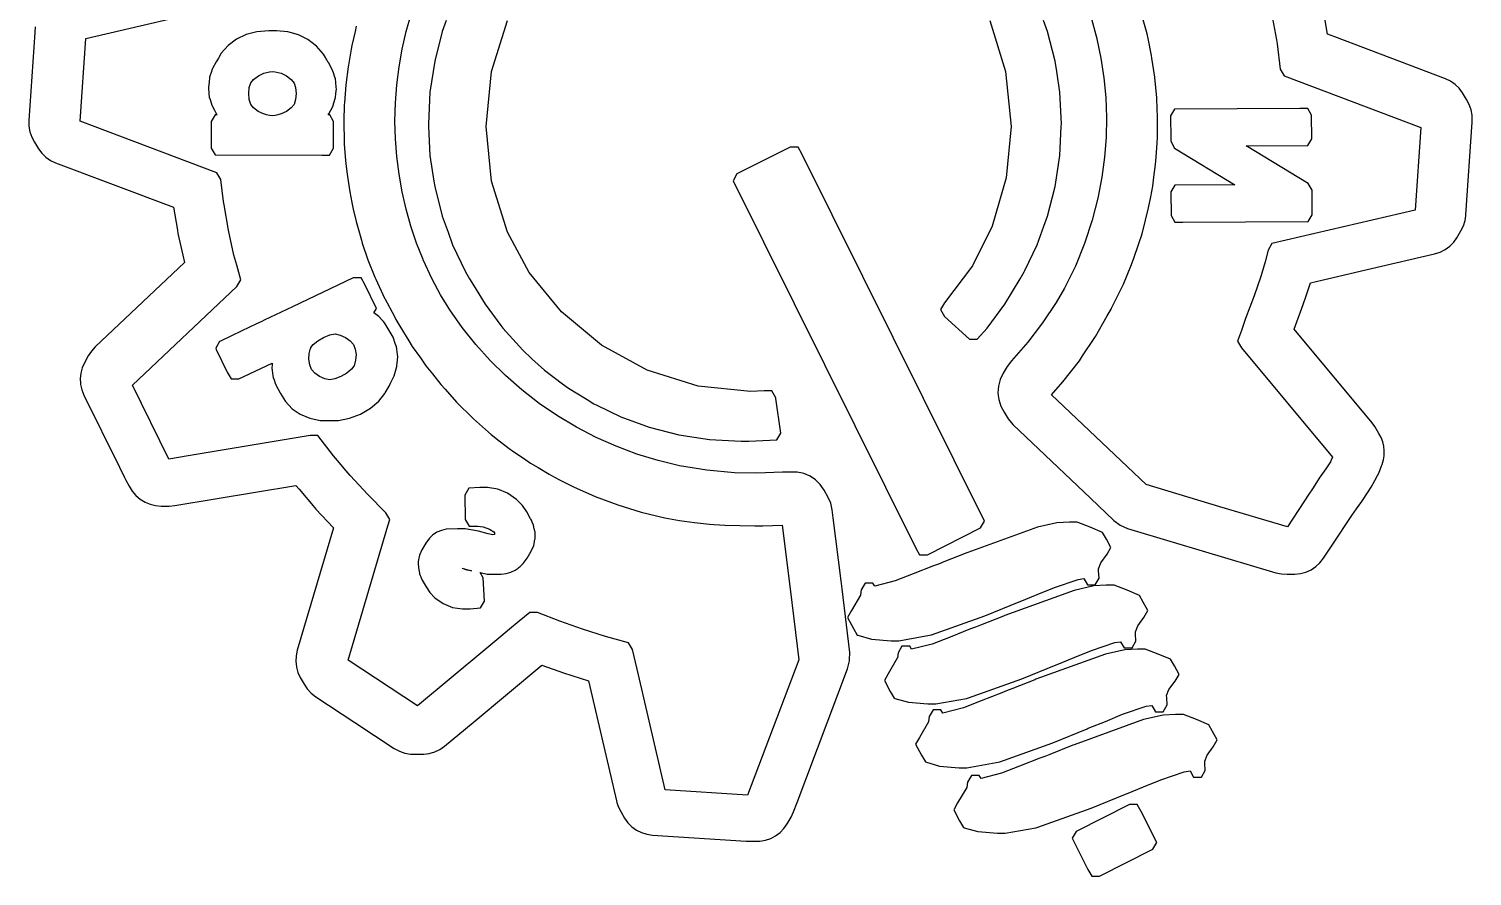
# Model space of a CAD drawing. Header units: metres. Extents: x -44.3 to 2, y 7.1 to 54.4.
# Drawn here: x -44.29 to 1.96, y 7.08 to 34.23 of the extents above; entities that cross this region are included whole.
import ezdxf

# ---------------------------------------------------------------- set-up
doc = ezdxf.new("R2010")
doc.units = ezdxf.units.M

msp = doc.modelspace()

# ---------------------------------------------------------------- linework, layer by layer
for p, q in [((-42.4685, 33.9215), (-37.8801, 34.989)), ((-32.1965, 34.1486), (-32.0398, 34.7045)), ((-44.0936, 34.3), (-44.106, 34.1119)), ((-33.8006, 34.3178), (-33.8393, 34.1486)), ((-30.9166, 34.5012), (-31.0445, 34.1496)), ((-29.4637, 32.8646), (-28.959, 34.5012)), ((-13.4951, 34.5012), (-12.9904, 32.8646)), ((-11.6482, 34.1496), (-11.7761, 34.5012)), ((-10.2729, 34.6766), (-10.0682, 33.9242)), ((-8.45781, 34.0691), (-8.62292, 34.6766)), ((-4.43594, 34.5652), (-4.31556, 33.8801)), ((-2.67755, 34.0611), (-2.76355, 34.5652)), ((-44.106, 34.1119), (-44.293, 31.2979)), ((-42.6443, 31.275), (-42.4685, 33.9215)), ((-37.6355, 33.9026), (-37.9068, 33.6978)), ((-37.3285, 34.0489), (-37.6355, 33.9026)), ((-36.9857, 34.1368), (-37.3285, 34.0489)), ((-36.6072, 34.1659), (-36.9857, 34.1368)), ((-36.3572, 34.1659), (-36.6072, 34.1659)), ((-35.9906, 34.1355), (-36.3572, 34.1659)), ((-35.6553, 34.0444), (-35.9906, 34.1355)), ((-35.3512, 33.8929), (-35.6553, 34.0444)), ((-35.0785, 33.6808), (-35.3512, 33.8929)), ((-33.8393, 34.1486), (-33.9428, 33.6967)), ((-32.3258, 33.585), (-32.1965, 34.1486)), ((-31.0445, 34.1496), (-31.2883, 33.1955)), ((-11.4045, 33.1955), (-11.6482, 34.1496)), ((-10.0682, 33.9242), (-10.0682, 33.9172)), ((-10.0682, 33.9172), (-9.93789, 33.2947)), ((-8.42747, 33.9242), (-8.45781, 34.0691)), ((-8.31406, 33.3824), (-8.42747, 33.9242)), ((-4.31556, 33.8801), (-4.29395, 33.757)), ((-2.44546, 33.9735), (-2.67755, 34.0611)), ((1.1, 32.6362), (-2.44546, 33.9735)), ((-38.2105, 33.3101), (-38.2201, 33.2937)), ((-38.1285, 33.4509), (-38.2105, 33.3101)), ((-37.9068, 33.6978), (-38.1285, 33.4509)), ((-34.8535, 33.4272), (-35.0785, 33.6808)), ((-34.7853, 33.3101), (-34.8535, 33.4272)), ((-34.7755, 33.2931), (-34.7853, 33.3101)), ((-33.9626, 33.585), (-34.0541, 33.0693)), ((-33.9428, 33.6967), (-33.9626, 33.585)), ((-32.4273, 33.0148), (-32.3258, 33.585)), ((-8.30086, 33.2947), (-8.31406, 33.3824)), ((-4.29395, 33.757), (-4.19277, 32.9424)), ((-38.4174, 32.9451), (-38.4543, 32.8297)), ((-38.4119, 32.9623), (-38.4174, 32.9451)), ((-38.2869, 33.1788), (-38.4119, 32.9623)), ((-38.2488, 33.2442), (-38.2869, 33.1788)), ((-38.2201, 33.2937), (-38.2488, 33.2442)), ((-36.7678, 32.8112), (-36.5773, 32.8606)), ((-36.5773, 32.8606), (-36.4937, 32.8672)), ((-36.4937, 32.8672), (-36.4051, 32.8601)), ((-36.4051, 32.8601), (-36.2127, 32.8097)), ((-34.7461, 33.2427), (-34.7755, 33.2931)), ((-34.6972, 33.1585), (-34.7461, 33.2427)), ((-34.693, 33.1513), (-34.6972, 33.1585)), ((-34.568, 32.9348), (-34.693, 33.1513)), ((-34.5323, 32.8242), (-34.568, 32.9348)), ((-34.0611, 33.0148), (-34.1344, 32.4398)), ((-34.0541, 33.0693), (-34.0611, 33.0148)), ((-32.5012, 32.4398), (-32.4273, 33.0148)), ((-31.3384, 32.8646), (-31.4381, 32.207)), ((-31.2883, 33.1955), (-31.3384, 32.8646)), ((-29.6396, 31.1076), (-29.4637, 32.8646)), ((-12.9904, 32.8646), (-12.8145, 31.1076)), ((-11.3543, 32.8646), (-11.4045, 33.1955)), ((-11.2545, 32.207), (-11.3543, 32.8646)), ((-9.93789, 33.2947), (-9.84316, 32.6646)), ((-8.20957, 32.6885), (-8.30086, 33.2947)), ((-4.19277, 32.9424), (-4.06777, 32.7259)), ((-38.5202, 32.5316), (-38.5374, 32.3572)), ((-38.507, 32.665), (-38.5202, 32.5316)), ((-38.4993, 32.6891), (-38.507, 32.665)), ((-38.4543, 32.8297), (-38.4993, 32.6891)), ((-37.2283, 32.3572), (-37.1834, 32.5057)), ((-37.1834, 32.5057), (-37.0893, 32.6132)), ((-37.0893, 32.6132), (-36.9385, 32.7286)), ((-36.9385, 32.7286), (-36.7678, 32.8112)), ((-36.2127, 32.8097), (-36.0402, 32.7255)), ((-36.0402, 32.7255), (-35.8873, 32.6077)), ((-35.8873, 32.6077), (-35.7889, 32.4958)), ((-35.7889, 32.4958), (-35.7439, 32.3508)), ((-34.4864, 32.6818), (-34.5323, 32.8242)), ((-34.4717, 32.6363), (-34.4864, 32.6818)), ((-34.4605, 32.524), (-34.4717, 32.6363)), ((-34.4432, 32.3508), (-34.4605, 32.524)), ((-34.1348, 32.4371), (-34.1802, 31.8611)), ((-34.1344, 32.4398), (-34.1348, 32.4371)), ((-32.5473, 31.8611), (-32.5012, 32.4398)), ((-9.84316, 32.6646), (-9.78418, 32.0295)), ((-8.20736, 32.6646), (-8.20957, 32.6885)), ((-8.14844, 32.0295), (-8.20736, 32.6646)), ((-4.06777, 32.7259), (0.31022, 31.0733)), ((1.26758, 32.5565), (1.1, 32.6362)), ((1.41718, 32.4532), (1.26758, 32.5565)), ((1.54687, 32.3288), (1.41718, 32.4532)), ((-38.5374, 32.3572), (-38.5389, 32.3426)), ((-38.5389, 32.3426), (-38.5218, 32.166)), ((-38.5218, 32.166), (-38.51, 32.0436)), ((-38.51, 32.0436), (-38.4871, 31.9703)), ((-38.4871, 31.9703), (-38.4316, 31.7922)), ((-37.2461, 32.166), (-37.2283, 32.3572)), ((-37.2289, 31.9703), (-37.2461, 32.166)), ((-37.1817, 31.8086), (-37.2289, 31.9703)), ((-35.7439, 31.9676), (-35.7904, 31.8121)), ((-35.7439, 32.3508), (-35.7262, 32.1619)), ((-35.7262, 32.1619), (-35.7439, 31.9676)), ((-34.5381, 31.7906), (-34.4851, 31.9676)), ((-34.4851, 31.9676), (-34.4662, 32.0305)), ((-34.4662, 32.0305), (-34.454, 32.1619)), ((-34.454, 32.1619), (-34.4396, 32.3156)), ((-34.4396, 32.3156), (-34.4432, 32.3508)), ((-31.4381, 32.207), (-31.4893, 31.1891)), ((-11.2035, 31.1891), (-11.2545, 32.207)), ((-9.78418, 32.0295), (-9.76094, 31.3916)), ((-8.14473, 31.9895), (-8.14844, 32.0295)), ((-8.12276, 31.3916), (-8.14473, 31.9895)), ((1.65508, 32.1864), (1.54687, 32.3288)), ((1.78008, 31.9699), (1.65508, 32.1864)), ((1.86465, 31.8125), (1.78008, 31.9699)), ((-38.3262, 31.4798), (-38.4512, 31.2633)), ((-38.4316, 31.7922), (-38.4227, 31.7635)), ((-38.4227, 31.7635), (-38.3493, 31.632)), ((-38.3493, 31.632), (-38.2773, 31.5031)), ((-38.2639, 31.4798), (-38.3262, 31.4798)), ((-38.2773, 31.5031), (-38.2639, 31.4798)), ((-37.0945, 31.7058), (-37.1817, 31.8086)), ((-36.9455, 31.5888), (-37.0945, 31.7058)), ((-36.7752, 31.5052), (-36.9455, 31.5888)), ((-36.6776, 31.4796), (-36.7752, 31.5052)), ((-36.5838, 31.455), (-36.6776, 31.4796)), ((-36.4939, 31.4479), (-36.5838, 31.455)), ((-36.4037, 31.4548), (-36.4939, 31.4479)), ((-36.3114, 31.4784), (-36.4037, 31.4548)), ((-36.2084, 31.5048), (-36.3114, 31.4784)), ((-36.0348, 31.5882), (-36.2084, 31.5048)), ((-35.883, 31.7052), (-36.0348, 31.5882)), ((-35.7904, 31.8121), (-35.883, 31.7052)), ((-34.7047, 31.4783), (-34.6842, 31.5139)), ((-34.6533, 31.4782), (-34.7047, 31.4783)), ((-34.6842, 31.5139), (-34.6198, 31.6311)), ((-34.5283, 31.2617), (-34.6533, 31.4782)), ((-34.6198, 31.6311), (-34.5453, 31.7666)), ((-34.5453, 31.7666), (-34.5381, 31.7906)), ((-34.185, 31.8014), (-34.2011, 31.2801)), ((-34.1802, 31.8611), (-34.185, 31.8014)), ((-32.5658, 31.2801), (-32.5473, 31.8611)), ((-7.58105, 31.6612), (-7.70605, 31.4447)), ((-3.55879, 31.6829), (-7.58105, 31.6612)), ((-3.30879, 31.6829), (-3.55879, 31.6829)), ((-3.18379, 31.4664), (-3.30879, 31.6829)), ((-3.17969, 30.7119), (-3.18379, 31.4664)), ((1.92402, 31.6428), (1.86465, 31.8125)), ((1.95586, 31.4639), (1.92402, 31.6428)), ((1.95879, 31.2783), (1.95586, 31.4639)), ((-44.293, 31.2979), (-44.29, 31.1125)), ((-44.29, 31.1125), (-44.2896, 31.1098)), ((-44.2896, 31.1098), (-44.2582, 30.9334)), ((-38.2647, 29.6224), (-42.6443, 31.275)), ((-38.4512, 31.2217), (-38.4516, 30.4076)), ((-38.4512, 31.2633), (-38.4512, 31.2631)), ((-38.4512, 31.2631), (-38.4512, 31.2385)), ((-38.4512, 31.2385), (-38.4512, 31.2217)), ((-34.5287, 30.4061), (-34.5283, 31.2217)), ((-34.5283, 31.2383), (-34.5283, 31.2617)), ((-34.5283, 31.2217), (-34.5283, 31.2383)), ((-34.2011, 31.2801), (-34.2047, 31.1639)), ((-34.2047, 31.1639), (-34.1895, 30.7082)), ((-32.5463, 30.7082), (-32.5658, 31.2801)), ((-31.4893, 31.1891), (-31.4852, 31.1076)), ((-31.4852, 31.1076), (-31.4381, 30.1713)), ((-29.4637, 29.3508), (-29.6396, 31.1076)), ((-12.8145, 31.1076), (-12.9701, 29.4539)), ((-11.2545, 30.1713), (-11.2076, 31.1076)), ((-11.2076, 31.1076), (-11.2035, 31.1891)), ((-9.76094, 31.3916), (-9.77305, 30.7533)), ((-8.12935, 30.7533), (-8.11894, 31.2879)), ((-8.11894, 31.2879), (-8.12276, 31.3916)), ((-7.70605, 31.4447), (-7.70193, 30.6973)), ((0.31022, 31.0733), (0.13597, 28.4267)), ((1.76133, 28.2762), (1.95617, 31.2385)), ((1.95617, 31.2385), (1.95879, 31.2783)), ((-44.2582, 30.9334), (-44.1988, 30.7637)), ((-44.1988, 30.7637), (-44.1143, 30.6062)), ((-44.1143, 30.6062), (-43.9893, 30.3897)), ((-34.1895, 30.7082), (-34.1838, 30.5367)), ((-34.1838, 30.5367), (-34.1518, 30.1383)), ((-32.5002, 30.1383), (-32.5463, 30.7082)), ((-9.77305, 30.7533), (-9.8207, 30.1166)), ((-8.16784, 30.1166), (-8.13262, 30.5859)), ((-8.13262, 30.5859), (-8.12935, 30.7533)), ((-7.70193, 30.6973), (-7.70156, 30.6297)), ((-7.70156, 30.6297), (-7.57656, 30.4132)), ((-3.30469, 30.4954), (-3.17969, 30.7119)), ((-43.9893, 30.3897), (-43.8811, 30.2474)), ((-43.8811, 30.2474), (-43.7514, 30.1229)), ((-43.7514, 30.1229), (-43.6018, 30.0196)), ((-38.4516, 30.4076), (-38.3266, 30.1911)), ((-38.3266, 30.1911), (-34.9037, 30.1895)), ((-34.9037, 30.1895), (-34.6537, 30.1895)), ((-34.6537, 30.1895), (-34.5287, 30.4061)), ((-34.1518, 30.1383), (-34.1336, 29.9115)), ((-32.4271, 29.5721), (-32.5002, 30.1383)), ((-31.4381, 30.1713), (-31.3138, 29.3508)), ((-19.8941, 30.4444), (-21.6016, 29.5841)), ((-19.6441, 30.4444), (-19.8941, 30.4444)), ((-19.5191, 30.2279), (-19.6441, 30.4444)), ((-13.6666, 18.4555), (-19.5191, 30.2279)), ((-11.3633, 29.4539), (-11.2545, 30.1713)), ((-9.8207, 30.1166), (-9.90391, 29.4842)), ((-8.18516, 29.8859), (-8.16784, 30.1166)), ((-7.57656, 30.4132), (-5.64767, 29.2351)), ((-5.28182, 30.4846), (-3.30469, 30.4954)), ((-3.2957, 29.2821), (-5.28182, 30.4846)), ((-43.6018, 30.0196), (-43.4342, 29.9401)), ((-43.4342, 29.9401), (-39.657, 28.5152)), ((-38.1396, 29.4059), (-38.2647, 29.6224)), ((-34.1336, 29.9115), (-34.0902, 29.5721)), ((-8.23817, 29.4842), (-8.18516, 29.8859)), ((-38.0522, 28.6961), (-38.1396, 29.4059)), ((-34.0902, 29.5721), (-34.0541, 29.2896)), ((-34.0541, 29.2896), (-34.0048, 29.0107)), ((-32.3273, 29.0107), (-32.4271, 29.5721)), ((-31.3138, 29.3508), (-31.2883, 29.1826)), ((-31.2883, 29.1826), (-31.0445, 28.2285)), ((-28.959, 27.7145), (-29.4637, 29.3508)), ((-21.6016, 29.5841), (-21.7266, 29.3676)), ((-21.7266, 29.3676), (-15.874, 17.5959)), ((-12.9701, 29.4539), (-13.418, 27.9047)), ((-11.6482, 28.2285), (-11.4045, 29.1826)), ((-11.4045, 29.1826), (-11.3633, 29.4539)), ((-9.90391, 29.4842), (-10.0223, 28.8584)), ((-8.34051, 28.8549), (-8.27695, 29.1902)), ((-8.27695, 29.1902), (-8.23817, 29.4842)), ((-7.56777, 29.2247), (-7.69277, 29.0082)), ((-5.64767, 29.2351), (-7.56777, 29.2247)), ((-3.1707, 29.0656), (-3.2957, 29.2821)), ((-38.0393, 28.591), (-38.0522, 28.6961)), ((-34.0048, 29.0107), (-33.9449, 28.6725)), ((-32.201, 28.4557), (-32.3273, 29.0107)), ((-10.0223, 28.8549), (-10.2137, 28.0984)), ((-10.0223, 28.8584), (-10.0223, 28.8549)), ((-8.40762, 28.5008), (-8.34051, 28.8549)), ((-7.69277, 29.0082), (-7.68867, 28.2537)), ((-3.17047, 29.0225), (-3.1707, 29.0656)), ((-3.1664, 28.2754), (-3.17047, 29.0225)), ((-39.657, 28.5152), (-39.5333, 27.7822)), ((-37.8994, 27.7822), (-38.0393, 28.591)), ((-33.9449, 28.6725), (-33.8957, 28.4557)), ((-33.8957, 28.4557), (-33.8061, 28.0613)), ((-32.0477, 27.908), (-32.201, 28.4557)), ((-31.0445, 28.2285), (-30.8575, 27.7145)), ((-11.766, 27.9047), (-11.6482, 28.2285)), ((-8.50928, 28.0984), (-8.40762, 28.5008)), ((-7.68867, 28.2537), (-7.56367, 28.0372)), ((0.13597, 28.4267), (-4.45586, 27.3593)), ((-3.2914, 28.0589), (-3.1664, 28.2754)), ((1.73398, 28.092), (1.75541, 28.2363)), ((1.75541, 28.2363), (1.76133, 28.2762)), ((-39.5333, 27.7822), (-39.515, 27.6738)), ((-37.7201, 26.9814), (-37.8994, 27.7822)), ((-33.8061, 28.0613), (-33.7632, 27.908)), ((-33.7632, 27.908), (-33.6373, 27.4578)), ((-31.8678, 27.3691), (-32.0477, 27.908)), ((-13.418, 27.9047), (-14.0526, 26.6411)), ((-11.9809, 27.3139), (-11.766, 27.9047)), ((-10.2137, 28.0984), (-10.4588, 27.3564)), ((-8.61875, 27.6652), (-8.50928, 28.0984)), ((-7.56367, 28.0372), (-7.31367, 28.0372)), ((-7.31367, 28.0372), (-3.2914, 28.0589)), ((1.47227, 27.5405), (1.59727, 27.757)), ((1.59727, 27.757), (1.67871, 27.9182)), ((1.67871, 27.9182), (1.73398, 28.092)), ((-39.515, 27.6738), (-39.3566, 26.9814)), ((-33.6373, 27.4578), (-33.6077, 27.3691)), ((-33.6077, 27.3691), (-33.4385, 26.8629)), ((-31.6609, 26.8404), (-31.8678, 27.3691)), ((-30.8575, 27.7145), (-30.7117, 27.3139)), ((-30.7117, 27.3139), (-30.2953, 26.4436)), ((-28.2611, 26.4208), (-28.959, 27.7145)), ((-12.3757, 26.4891), (-11.9809, 27.3139)), ((-10.4588, 27.3564), (-10.7553, 26.6318)), ((-8.88867, 26.8473), (-8.72065, 27.3564)), ((-8.72065, 27.3564), (-8.61875, 27.6652)), ((-4.45586, 27.3593), (-4.58086, 27.1428)), ((1.24043, 27.2679), (1.36699, 27.3952)), ((1.36699, 27.3952), (1.47227, 27.5405)), ((-39.3566, 26.9814), (-39.3021, 26.7433)), ((-37.6318, 26.6623), (-37.7201, 26.9814)), ((-33.4385, 26.8629), (-33.4276, 26.8352)), ((-33.4276, 26.8352), (-33.2098, 26.2785)), ((-31.6592, 26.8352), (-31.6609, 26.8404)), ((-31.3687, 26.209), (-31.6592, 26.8352)), ((-8.97674, 26.6318), (-8.88867, 26.8473)), ((-4.58086, 27.1428), (-4.67324, 26.7689)), ((-1.26866, 26.5524), (0.7543, 27.0226)), ((0.7543, 27.0226), (0.93183, 27.079)), ((0.93183, 27.079), (1.09453, 27.1616)), ((1.09453, 27.1616), (1.24043, 27.2679)), ((-39.3021, 26.7433), (-42.166, 24.0407)), ((-37.5012, 26.1902), (-37.6318, 26.6623)), ((-30.2953, 26.4436), (-30.1703, 26.227)), ((-27.2275, 25.1599), (-28.2611, 26.4208)), ((-14.0526, 26.6411), (-14.9492, 25.4526)), ((-12.5225, 26.227), (-12.3975, 26.4436)), ((-12.3975, 26.4436), (-12.3757, 26.4891)), ((-10.7553, 26.6318), (-11.101, 25.9281)), ((-9.21445, 26.0504), (-8.97674, 26.6318)), ((-4.78125, 26.3998), (-4.81516, 26.3008)), ((-4.67324, 26.7689), (-4.78125, 26.3998)), ((-2.8571, 26.1833), (-1.26866, 26.5524)), ((-40.9746, 22.8138), (-37.6262, 25.9737)), ((-37.6262, 25.9737), (-37.5012, 26.1902)), ((-33.8965, 26.2532), (-35.842, 25.328)), ((-33.6465, 26.2532), (-33.8965, 26.2532)), ((-33.5215, 26.0367), (-33.6465, 26.2532)), ((-33.1553, 25.2668), (-33.5215, 26.0367)), ((-33.2098, 26.2785), (-33.1776, 26.209)), ((-33.1776, 26.209), (-32.8961, 25.601)), ((-31.102, 25.7143), (-31.3687, 26.209)), ((-30.1703, 26.227), (-30.0435, 26.0171)), ((-30.0435, 26.0171), (-29.6746, 25.4063)), ((-13.018, 25.4063), (-12.5225, 26.227)), ((-11.101, 25.9281), (-11.369, 25.4637)), ((-9.59375, 25.2773), (-9.27444, 25.9281)), ((-9.27444, 25.9281), (-9.21445, 26.0504)), ((-4.81516, 26.3008), (-5.03047, 25.6721)), ((-3.36491, 25.6721), (-3.22493, 26.0978)), ((-3.22493, 26.0978), (-2.8571, 26.1833)), ((-32.8961, 25.601), (-32.89, 25.5879)), ((-32.89, 25.5879), (-32.5805, 25.0133)), ((-30.802, 25.2298), (-31.102, 25.7143)), ((-14.9492, 25.4526), (-15.0742, 25.2361)), ((-11.369, 25.4637), (-11.8055, 24.8114)), ((-5.03047, 25.6721), (-5.29902, 24.95)), ((-3.45449, 25.3996), (-3.36491, 25.6721)), ((-35.842, 25.328), (-36.7497, 24.8964)), ((-33.2337, 25.1309), (-33.1553, 25.2668)), ((-33.0783, 25.0185), (-33.2337, 25.1309)), ((-32.9683, 24.8964), (-33.0783, 25.0185)), ((-32.5805, 25.0133), (-32.5293, 24.9182)), ((-30.4037, 24.6642), (-30.802, 25.2298)), ((-29.6746, 25.4063), (-29.17, 24.7269)), ((-25.9453, 24.0954), (-27.2275, 25.1599)), ((-15.0742, 25.2361), (-14.9492, 25.0196)), ((-14.9492, 25.0196), (-14.1514, 24.286)), ((-13.5875, 24.6397), (-13.018, 25.4063)), ((-10.1128, 24.3784), (-9.73566, 25.0315)), ((-9.73566, 25.0315), (-9.61066, 25.248)), ((-9.61066, 25.248), (-9.59375, 25.2773)), ((-9.61066, 25.248), (-9.61066, 25.248)), ((-3.74461, 24.611), (-3.45449, 25.3996)), ((-37.4874, 24.5456), (-37.7999, 24.397)), ((-37.2192, 24.6731), (-37.4874, 24.5456)), ((-36.9953, 24.7796), (-37.2192, 24.6731)), ((-36.8306, 24.8579), (-36.9953, 24.7796)), ((-36.7497, 24.8964), (-36.8306, 24.8579)), ((-32.9676, 24.8956), (-32.9683, 24.8964)), ((-32.931, 24.855), (-32.9676, 24.8956)), ((-32.8932, 24.813), (-32.931, 24.855)), ((-32.8732, 24.7794), (-32.8932, 24.813)), ((-32.7467, 24.5665), (-32.8732, 24.7794)), ((-32.6217, 24.35), (-32.7467, 24.5665)), ((-32.5293, 24.9182), (-32.4043, 24.7017)), ((-32.4043, 24.7017), (-32.1132, 24.2311)), ((-29.9729, 24.1226), (-30.4037, 24.6642)), ((-29.17, 24.7269), (-29.1053, 24.6397)), ((-29.1053, 24.6397), (-28.4666, 23.9329)), ((-13.9014, 24.286), (-13.5875, 24.6397)), ((-11.8055, 24.8114), (-12.2848, 24.1882)), ((-5.43657, 24.565), (-5.55801, 24.2252)), ((-5.29902, 24.95), (-5.43657, 24.565)), ((-1.2459, 21.6083), (-3.74461, 24.611)), ((-38.1811, 24.2157), (-38.3061, 23.9992)), ((-38.1564, 24.2274), (-38.1811, 24.2157)), ((-37.7999, 24.397), (-38.1564, 24.2274)), ((-35.2559, 24.0222), (-35.1842, 24.1126)), ((-35.1842, 24.1126), (-35.0328, 24.2401)), ((-35.0328, 24.2401), (-34.8479, 24.3466)), ((-34.8479, 24.3466), (-34.6445, 24.4249)), ((-34.6445, 24.4249), (-34.4787, 24.4571)), ((-34.4787, 24.4571), (-34.3166, 24.422)), ((-34.3166, 24.422), (-34.1443, 24.3464)), ((-34.1443, 24.3464), (-33.9963, 24.2399)), ((-33.9963, 24.2399), (-33.886, 24.1178)), ((-33.886, 24.1178), (-33.8332, 23.9732)), ((-32.6107, 24.3193), (-32.6217, 24.35)), ((-32.5506, 24.1514), (-32.6107, 24.3193)), ((-32.5131, 24.0465), (-32.5506, 24.1514)), ((-32.1132, 24.2311), (-32.0043, 24.0552)), ((-32.0043, 24.0552), (-31.7471, 23.6895)), ((-29.5107, 23.6069), (-29.9729, 24.1226)), ((-24.474, 23.2917), (-25.9453, 24.0954)), ((-14.1514, 24.286), (-13.9014, 24.286)), ((-12.2848, 24.1882), (-12.8043, 23.5979)), ((-10.524, 23.7552), (-10.1494, 24.3149)), ((-10.1494, 24.3149), (-10.1128, 24.3784)), ((-5.55801, 24.2252), (-5.43301, 24.0087)), ((-42.3881, 23.7499), (-42.5131, 23.5334)), ((-42.2898, 23.9028), (-42.3881, 23.7499)), ((-42.166, 24.0407), (-42.2898, 23.9028)), ((-38.3061, 23.9992), (-38.2869, 23.959)), ((-38.2869, 23.959), (-37.9398, 23.2293)), ((-35.3193, 23.649), (-35.3098, 23.8303)), ((-35.29, 23.4668), (-35.3193, 23.649)), ((-35.3098, 23.8303), (-35.2754, 23.959)), ((-35.2754, 23.959), (-35.2615, 24.0109)), ((-35.2615, 24.0109), (-35.2559, 24.0222)), ((-33.8203, 23.6127), (-33.8725, 23.4305)), ((-33.8332, 23.9732), (-33.8072, 23.7936)), ((-33.8072, 23.7936), (-33.8203, 23.6127)), ((-32.5034, 23.9732), (-32.5131, 24.0465)), ((-32.4797, 23.7936), (-32.5034, 23.9732)), ((-32.4976, 23.4305), (-32.4823, 23.6127)), ((-32.4823, 23.6127), (-32.4721, 23.7357)), ((-32.4721, 23.7357), (-32.4797, 23.7936)), ((-31.7471, 23.6895), (-31.5668, 23.4333)), ((-29.0191, 23.1192), (-29.5107, 23.6069)), ((-28.4666, 23.9329), (-28.1708, 23.6624)), ((-28.1708, 23.6624), (-27.7641, 23.2903)), ((-12.8043, 23.5979), (-12.9445, 23.4153)), ((-11.1541, 22.9161), (-10.6285, 23.5989)), ((-10.6285, 23.5989), (-10.524, 23.7552)), ((-5.43301, 24.0087), (-2.51631, 20.5036)), ((-42.6301, 23.1959), (-42.6477, 23.018)), ((-42.585, 23.3687), (-42.6301, 23.1959)), ((-42.5131, 23.5334), (-42.585, 23.3687)), ((-37.9398, 23.2293), (-37.8148, 23.0128)), ((-37.5648, 23.0128), (-36.494, 23.5221)), ((-36.4976, 23.4668), (-36.5049, 23.3543)), ((-36.5049, 23.3543), (-36.4949, 23.284)), ((-36.494, 23.5221), (-36.4976, 23.4668)), ((-36.4949, 23.284), (-36.4711, 23.1176)), ((-35.2354, 23.3195), (-35.29, 23.4668)), ((-35.1256, 23.1983), (-35.2354, 23.3195)), ((-34.9783, 23.0933), (-35.1256, 23.1983)), ((-34.1068, 23.1968), (-34.291, 23.0905)), ((-33.9547, 23.3249), (-34.1068, 23.1968)), ((-33.876, 23.4235), (-33.9547, 23.3249)), ((-33.8725, 23.4305), (-33.876, 23.4235)), ((-32.5884, 23.1084), (-32.5448, 23.2584)), ((-32.5448, 23.2584), (-32.4986, 23.4176)), ((-32.4986, 23.4176), (-32.4976, 23.4305)), ((-31.5668, 23.4333), (-31.3605, 23.1739)), ((-31.3605, 23.1739), (-31.0934, 22.8382)), ((-27.7641, 23.2903), (-27.1906, 22.8587)), ((-22.8479, 22.7837), (-24.474, 23.2917)), ((-13.0695, 23.1988), (-13.1676, 22.9979)), ((-12.9445, 23.4153), (-13.0695, 23.1988)), ((-42.6477, 23.018), (-42.6396, 22.8811)), ((-42.6396, 22.8811), (-42.6371, 22.8387)), ((-42.6371, 22.8387), (-42.5977, 22.6611)), ((-39.8033, 20.4421), (-40.9746, 22.8138)), ((-37.8148, 23.0128), (-37.5648, 23.0128)), ((-36.4711, 23.1176), (-36.4635, 23.0639)), ((-36.4635, 23.0639), (-36.4338, 22.9818)), ((-36.4338, 22.9818), (-36.3958, 22.8768)), ((-36.3958, 22.8768), (-36.369, 22.8025)), ((-36.369, 22.8025), (-36.3613, 22.7814)), ((-36.3613, 22.7814), (-36.2363, 22.5649)), ((-34.8066, 23.019), (-34.9783, 23.0933)), ((-34.646, 22.9848), (-34.8066, 23.019)), ((-34.4881, 23.0151), (-34.646, 22.9848)), ((-34.291, 23.0905), (-34.4881, 23.0151)), ((-32.8734, 22.5669), (-32.7484, 22.7834)), ((-32.7484, 22.7834), (-32.7408, 22.7986)), ((-32.7408, 22.7986), (-32.7028, 22.874)), ((-32.7028, 22.874), (-32.6494, 22.9803)), ((-32.6494, 22.9803), (-32.5932, 23.092)), ((-32.5932, 23.092), (-32.5884, 23.1084)), ((-31.0934, 22.8382), (-30.9571, 22.6862)), ((-30.9571, 22.6862), (-30.5857, 22.272)), ((-28.4998, 22.6614), (-29.0191, 23.1192)), ((-27.1906, 22.8587), (-27.0025, 22.7171)), ((-27.0025, 22.7171), (-26.4032, 22.3507)), ((-21.1679, 22.6132), (-22.8479, 22.7837)), ((-13.2238, 22.7854), (-13.2385, 22.5676)), ((-13.1676, 22.9979), (-13.2238, 22.7854)), ((-11.5159, 22.5053), (-11.1541, 22.9161)), ((-42.5977, 22.6611), (-42.5291, 22.4891)), ((-42.5291, 22.4891), (-41.3917, 20.1842)), ((-36.2363, 22.5649), (-36.2251, 22.5464)), ((-36.2251, 22.5464), (-36.2243, 22.545)), ((-36.2243, 22.545), (-36.0691, 22.2874)), ((-36.0691, 22.2874), (-35.8559, 22.0597)), ((-33.3469, 22.0735), (-33.083, 22.2995)), ((-33.083, 22.2995), (-32.8906, 22.545)), ((-32.8906, 22.545), (-32.8734, 22.5669)), ((-30.5857, 22.272), (-30.5418, 22.2284)), ((-30.5418, 22.2284), (-30.1042, 21.7944)), ((-28.4963, 22.6597), (-28.4998, 22.6614)), ((-27.9379, 22.2274), (-28.4963, 22.6597)), ((-27.3537, 21.83), (-27.9379, 22.2274)), ((-26.4032, 22.3507), (-26.1869, 22.2185)), ((-26.1869, 22.2185), (-26.0943, 22.1735)), ((-20.7283, 22.6292), (-21.1679, 22.6132)), ((-20.4783, 22.6292), (-20.7283, 22.6292)), ((-20.3533, 22.4127), (-20.4783, 22.6292)), ((-20.3503, 22.39), (-20.3533, 22.4127)), ((-20.2, 21.2789), (-20.3503, 22.39)), ((-13.2385, 22.5676), (-13.2283, 22.4861)), ((-13.2283, 22.4861), (-13.2115, 22.3512)), ((-13.2115, 22.3512), (-13.1432, 22.1422)), ((-8.49024, 19.628), (-11.5159, 22.5053)), ((-35.8559, 22.0597), (-35.5959, 21.8819)), ((-35.5959, 21.8819), (-35.2896, 21.754)), ((-35.2896, 21.754), (-34.9568, 21.6853)), ((-34.3666, 21.6849), (-34.0193, 21.7526)), ((-34.0193, 21.7526), (-33.665, 21.8888)), ((-33.665, 21.8888), (-33.3469, 22.0735)), ((-30.1042, 21.7944), (-30.0457, 21.7364)), ((-26.7459, 21.4679), (-27.3537, 21.83)), ((-26.0943, 22.1735), (-25.3221, 21.7991)), ((-25.3221, 21.7991), (-24.4133, 21.4644)), ((-13.1432, 22.1422), (-13.0338, 21.9473)), ((-13.0338, 21.9473), (-12.9088, 21.7308)), ((-34.9568, 21.6853), (-34.6166, 21.6849)), ((-34.6166, 21.6849), (-34.3666, 21.6849)), ((-30.0457, 21.7364), (-29.6605, 21.397)), ((-29.6605, 21.397), (-29.4748, 21.2333)), ((-26.1174, 21.1427), (-26.7459, 21.4679)), ((-24.4133, 21.4644), (-23.465, 21.219)), ((-20.325, 21.0624), (-20.2, 21.2789)), ((-12.9088, 21.7308), (-12.7584, 21.5563)), ((-12.7584, 21.5563), (-10.2751, 19.195)), ((-1.15723, 21.4862), (-1.2459, 21.6083)), ((-1.03223, 21.2697), (-1.15723, 21.4862)), ((-35.2814, 21.198), (-39.1898, 20.5446)), ((-35.0314, 21.198), (-35.2814, 21.198)), ((-34.5281, 20.5446), (-35.0314, 21.198)), ((-29.4748, 21.2333), (-29.2185, 21.0349)), ((-29.2185, 21.0349), (-28.8594, 20.7567)), ((-25.4701, 20.855), (-26.1174, 21.1427)), ((-24.807, 20.6062), (-25.4701, 20.855)), ((-23.465, 21.219), (-22.4828, 21.0683)), ((-22.4828, 21.0683), (-21.4713, 21.0169)), ((-21.4713, 21.0169), (-21.2213, 21.0169)), ((-21.2213, 21.0169), (-20.325, 21.0624)), ((-0.96113, 21.1389), (-1.03223, 21.2697)), ((-0.9082, 21.001), (-0.96113, 21.1389)), ((-0.87344, 20.858), (-0.9082, 21.001)), ((-0.85762, 20.7115), (-0.87344, 20.858)), ((-39.1898, 20.5446), (-39.8033, 20.4421)), ((-34.4054, 20.4007), (-34.5281, 20.5446)), ((-34.1265, 20.0737), (-34.4054, 20.4007)), ((-28.8594, 20.7567), (-28.7902, 20.7097)), ((-28.7902, 20.7097), (-28.3672, 20.422)), ((-28.3672, 20.422), (-28.2162, 20.3192)), ((-24.1303, 20.3972), (-24.807, 20.6062)), ((-23.4428, 20.229), (-24.1303, 20.3972)), ((-2.57892, 20.3621), (-2.72715, 20.1341)), ((-2.56699, 20.3844), (-2.57892, 20.3621)), ((-2.51631, 20.5036), (-2.56699, 20.3844)), ((-0.92519, 20.2717), (-0.89239, 20.3844)), ((-0.89239, 20.3844), (-0.88301, 20.4166)), ((-0.88301, 20.4166), (-0.86322, 20.5475)), ((-0.86322, 20.5475), (-0.86074, 20.5639)), ((-0.86074, 20.5639), (-0.85762, 20.7115)), ((-41.3917, 20.1842), (-41.2303, 19.8572)), ((-33.9926, 19.9167), (-34.1265, 20.0737)), ((-33.4311, 19.3118), (-33.9926, 19.9167)), ((-28.2162, 20.3192), (-27.9708, 20.1731)), ((-27.9708, 20.1731), (-27.6197, 19.9642)), ((-27.6197, 19.9642), (-27.5479, 19.9214)), ((-27.5479, 19.9214), (-27.3051, 19.796)), ((-22.5672, 20.0874), (-23.4428, 20.229)), ((-21.6816, 20.0083), (-22.5672, 20.0874)), ((-20.9632, 19.9937), (-21.6816, 20.0083)), ((-20.1455, 20.0313), (-20.9632, 19.9937)), ((-19.8955, 20.0313), (-20.1455, 20.0313)), ((-19.6709, 20.0272), (-19.8955, 20.0313)), ((-19.4999, 19.9901), (-19.6709, 20.0272)), ((-19.4576, 19.981), (-19.4999, 19.9901)), ((-19.2602, 19.8964), (-19.4576, 19.981)), ((-19.0832, 19.7772), (-19.2602, 19.8964)), ((-2.72715, 20.1341), (-2.94199, 19.8304)), ((-1.15684, 19.7588), (-1.07744, 19.9176)), ((-1.07744, 19.9176), (-1.03652, 19.9994)), ((-1.03652, 19.9994), (-0.94396, 20.2258)), ((-0.94396, 20.2258), (-0.92519, 20.2717)), ((-41.2303, 19.8572), (-41.199, 19.7937)), ((-41.199, 19.7937), (-41.074, 19.5772)), ((-41.074, 19.5772), (-40.9785, 19.4175)), ((-39.6123, 18.9563), (-35.7357, 19.6041)), ((-35.7357, 19.6041), (-35.634, 19.4837)), ((-35.634, 19.4837), (-35.1234, 18.8788)), ((-30.1939, 19.5085), (-30.3189, 19.292)), ((-29.8428, 19.5374), (-30.1939, 19.5085)), ((-29.5928, 19.5374), (-29.8428, 19.5374)), ((-29.2621, 19.4868), (-29.5928, 19.5374)), ((-28.9523, 19.3563), (-29.2621, 19.4868)), ((-27.3051, 19.796), (-27.031, 19.6544)), ((-27.031, 19.6544), (-26.8778, 19.5753)), ((-26.8778, 19.5753), (-26.8566, 19.5644)), ((-26.8566, 19.5644), (-26.8403, 19.5571)), ((-26.8403, 19.5571), (-26.1455, 19.2493)), ((-18.9314, 19.6272), (-19.0832, 19.7772)), ((-18.8094, 19.4505), (-18.9314, 19.6272)), ((-18.6844, 19.234), (-18.8094, 19.4505)), ((-6.12617, 18.9155), (-8.49024, 19.628)), ((-3.14004, 19.5216), (-3.29638, 19.2853)), ((-2.94199, 19.8304), (-3.14004, 19.5216)), ((-1.52851, 19.1474), (-1.28184, 19.5423)), ((-1.28184, 19.5423), (-1.15684, 19.7588)), ((-40.9785, 19.4175), (-40.8607, 19.2778)), ((-40.8607, 19.2778), (-40.7238, 19.1603)), ((-40.7238, 19.1603), (-40.5711, 19.0661)), ((-40.5711, 19.0661), (-40.4053, 18.997)), ((-40.4053, 18.997), (-40.2299, 18.9546)), ((-32.8496, 18.7267), (-33.4311, 19.3118)), ((-30.3189, 19.292), (-30.3097, 18.5195)), ((-28.6631, 19.1464), (-28.9523, 19.3563)), ((-28.4768, 18.9538), (-28.6631, 19.1464)), ((-26.1455, 19.2493), (-25.4168, 18.9769)), ((-25.4168, 18.9769), (-24.6729, 18.7483)), ((-18.5967, 19.034), (-18.6844, 19.234)), ((-18.5482, 18.8148), (-18.5967, 19.034)), ((-10.2751, 19.195), (-9.52581, 18.4825)), ((-3.4376, 19.0718), (-3.96344, 18.2769)), ((-3.29638, 19.2853), (-3.4376, 19.0718)), ((-1.74824, 18.8522), (-1.57228, 19.0886)), ((-1.57228, 19.0886), (-1.52851, 19.1474)), ((-40.2299, 18.9546), (-40.0479, 18.9405)), ((-40.0479, 18.9405), (-39.7979, 18.9405)), ((-39.7979, 18.9405), (-39.6123, 18.9563)), ((-35.1234, 18.8788), (-35.0914, 18.8409)), ((-35.0914, 18.8409), (-34.529, 18.2388)), ((-32.7246, 18.5102), (-32.8496, 18.7267)), ((-32.7866, 18.3016), (-32.7246, 18.5102)), ((-30.3097, 18.5195), (-30.3096, 18.5104)), ((-30.3096, 18.5104), (-30.1846, 18.2938)), ((-28.3371, 18.7519), (-28.4768, 18.9538)), ((-28.2121, 18.5354), (-28.3371, 18.7519)), ((-28.2051, 18.5195), (-28.2121, 18.5354)), ((-28.1905, 18.4863), (-28.2051, 18.5195)), ((-24.6729, 18.7483), (-23.9166, 18.5644)), ((-23.9166, 18.5644), (-23.4395, 18.478)), ((-18.5164, 18.5631), (-18.5482, 18.8148)), ((-18.2611, 16.5445), (-18.5164, 18.5631)), ((-3.96344, 18.2769), (-6.12617, 18.9155)), ((-2.46336, 17.7821), (-1.93926, 18.5753)), ((-1.93926, 18.5753), (-1.89863, 18.6388)), ((-1.89863, 18.6388), (-1.74824, 18.8522)), ((-34.529, 18.2388), (-35.6904, 14.3258)), ((-34.0653, 13.9977), (-32.7866, 18.3016)), ((-31.2916, 18.0515), (-31.3441, 18.0169)), ((-31.2168, 18.1007), (-31.2916, 18.0515)), ((-31.0744, 18.1622), (-31.2168, 18.1007)), ((-30.9172, 18.2017), (-31.0744, 18.1622)), ((-30.5578, 18.2136), (-30.9172, 18.2017)), ((-30.3078, 18.2136), (-30.5578, 18.2136)), ((-29.8889, 18.1368), (-30.3078, 18.2136)), ((-30.1846, 18.2938), (-29.9346, 18.2938)), ((-29.9346, 18.2938), (-29.9025, 18.2951)), ((-29.9025, 18.2951), (-29.7309, 18.2698)), ((-29.5768, 18.0515), (-29.8889, 18.1368)), ((-29.7309, 18.2698), (-29.534, 18.2026)), ((-29.4267, 18.0202), (-29.5768, 18.0515)), ((-29.534, 18.2026), (-29.3902, 18.1103)), ((-29.3902, 18.1103), (-29.366, 18.0819)), ((-29.366, 18.0819), (-29.3663, 18.0365)), ((-28.161, 18.4191), (-28.1905, 18.4863)), ((-28.1203, 18.3268), (-28.161, 18.4191)), ((-28.1191, 18.324), (-28.1203, 18.3268)), ((-28.0951, 18.2092), (-28.1191, 18.324)), ((-28.0729, 18.1031), (-28.0951, 18.2092)), ((-28.0727, 18.083), (-28.0729, 18.1031)), ((-28.0721, 17.9654), (-28.0727, 18.083)), ((-23.4395, 18.478), (-22.9594, 18.4093)), ((-22.9594, 18.4093), (-22.4775, 18.3575)), ((-22.4775, 18.3575), (-22.3263, 18.3466)), ((-22.3263, 18.3466), (-21.9939, 18.3226)), ((-21.9939, 18.3226), (-21.0246, 18.3022)), ((-21.0246, 18.3022), (-20.7746, 18.3022)), ((-20.7746, 18.3022), (-20.1513, 18.3308)), ((-20.1513, 18.3308), (-19.8926, 16.2861)), ((-15.499, 17.3794), (-13.7916, 18.239)), ((-11.974, 18.2603), (-14.1996, 17.4538)), ((-13.7916, 18.239), (-13.6666, 18.4555)), ((-11.3479, 18.4021), (-11.974, 18.2603)), ((-10.9479, 18.4228), (-11.3479, 18.4021)), ((-10.6979, 18.4228), (-10.9479, 18.4228)), ((-10.2818, 18.2618), (-10.6979, 18.4228)), ((-9.88672, 18.0974), (-10.2818, 18.2618)), ((-9.76172, 17.8809), (-9.88672, 18.0974)), ((-9.52581, 18.4825), (-9.52519, 18.4819)), ((-9.52519, 18.4819), (-9.31875, 18.3261)), ((-9.31875, 18.3261), (-9.08242, 18.2208)), ((-9.08242, 18.2208), (-7.62729, 17.7821)), ((-31.5725, 17.7521), (-31.6975, 17.5355)), ((-31.4566, 17.9108), (-31.5725, 17.7521)), ((-31.3553, 18.0063), (-31.4566, 17.9108)), ((-31.3485, 18.0128), (-31.3553, 18.0063)), ((-31.3441, 18.0169), (-31.3485, 18.0128)), ((-29.3729, 18.0319), (-29.4267, 18.0202)), ((-29.3663, 18.0365), (-29.3729, 18.0319)), ((-28.201, 17.4895), (-28.1145, 17.6801)), ((-28.1145, 17.6801), (-28.0915, 17.7898)), ((-28.0915, 17.7898), (-28.0862, 17.8154)), ((-28.0862, 17.8154), (-28.0741, 17.8732)), ((-28.0741, 17.8732), (-28.0717, 17.8848)), ((-28.0717, 17.8848), (-28.0721, 17.9654)), ((-15.874, 17.5959), (-15.749, 17.3794)), ((-9.61641, 17.6098), (-9.76172, 17.8809)), ((-9.74141, 17.3933), (-9.61641, 17.6098)), ((-7.62729, 17.7821), (-6.69629, 17.5015)), ((-2.80176, 17.27), (-2.46336, 17.7821)), ((-31.8069, 17.2004), (-31.8125, 17.1729)), ((-31.8125, 17.1729), (-31.8124, 17.1596)), ((-31.8124, 17.1596), (-31.812, 17.0834)), ((-31.803, 17.2199), (-31.8069, 17.2004)), ((-31.7744, 17.3617), (-31.803, 17.2199)), ((-31.6975, 17.5355), (-31.7744, 17.3617)), ((-28.4562, 17.096), (-28.326, 17.2729)), ((-28.326, 17.2729), (-28.201, 17.4895)), ((-15.749, 17.3794), (-15.499, 17.3794)), ((-14.9761, 17.1487), (-15.1431, 17.0831)), ((-14.2384, 17.4386), (-14.9761, 17.1487)), ((-14.1996, 17.4538), (-14.2384, 17.4386)), ((-10.015, 16.9322), (-9.93888, 17.1222)), ((-9.93888, 17.1222), (-9.74141, 17.3933)), ((-6.69629, 17.5015), (-4.33398, 16.8044)), ((-3.05098, 16.9987), (-2.9166, 17.1229)), ((-2.9166, 17.1229), (-2.80176, 17.27)), ((-31.812, 17.0834), (-31.8115, 16.9912)), ((-31.8115, 16.9912), (-31.8113, 16.9688)), ((-31.8113, 16.9688), (-31.7962, 16.892)), ((-31.7962, 16.892), (-31.7769, 16.7945)), ((-31.7769, 16.7945), (-31.7707, 16.7631)), ((-31.7707, 16.7631), (-31.7521, 16.7188)), ((-31.7521, 16.7188), (-31.7308, 16.6678)), ((-31.7308, 16.6678), (-31.7199, 16.6418)), ((-30.4117, 16.9468), (-30.1103, 16.8644)), ((-30.3941, 16.9353), (-30.4117, 16.9468)), ((-30.2473, 16.8843), (-30.3941, 16.9353)), ((-30.1103, 16.8644), (-30.2473, 16.8843)), ((-29.7314, 16.6408), (-29.8269, 16.8062)), ((-29.8269, 16.8062), (-29.6082, 16.7626)), ((-29.6082, 16.7626), (-29.4117, 16.7552)), ((-29.4117, 16.7552), (-29.1617, 16.7552)), ((-29.1617, 16.7552), (-28.9936, 16.7747)), ((-28.9936, 16.7747), (-28.8443, 16.8194)), ((-28.8443, 16.8194), (-28.7051, 16.888)), ((-28.7051, 16.888), (-28.6174, 16.9505)), ((-28.6174, 16.9505), (-28.5758, 16.9802)), ((-28.5758, 16.9802), (-28.5518, 17.0034)), ((-28.5518, 17.0034), (-28.4562, 17.096)), ((-15.9524, 16.7651), (-16.5266, 16.5396)), ((-15.2977, 17.0224), (-15.9524, 16.7651)), ((-15.1431, 17.0831), (-15.2977, 17.0224)), ((-10.0112, 16.8666), (-10.015, 16.9322)), ((-9.99726, 16.632), (-10.0112, 16.8666)), ((-4.33398, 16.8044), (-4.15156, 16.7653)), ((-4.15156, 16.7653), (-3.96875, 16.7563)), ((-3.96875, 16.7563), (-3.71875, 16.7563)), ((-3.71875, 16.7563), (-3.53906, 16.7765)), ((-3.53906, 16.7765), (-3.36562, 16.8243)), ((-3.36562, 16.8243), (-3.20176, 16.8989)), ((-3.20176, 16.8989), (-3.05098, 16.9987)), ((-31.7199, 16.6418), (-31.6898, 16.5699)), ((-31.6898, 16.5699), (-31.5648, 16.3534)), ((-31.5648, 16.3534), (-31.4436, 16.1724)), ((-29.6902, 15.89), (-29.7314, 16.6408)), ((-19.8926, 16.2861), (-19.6232, 14.0105)), ((-18.2306, 16.2861), (-18.2611, 16.5445)), ((-17.9891, 14.2428), (-18.2306, 16.2861)), ((-17.6189, 16.2564), (-17.6409, 16.0998)), ((-17.4939, 16.4729), (-17.6189, 16.2564)), ((-17.2439, 16.4729), (-17.4939, 16.4729)), ((-17.1856, 16.3718), (-17.2439, 16.4729)), ((-16.5266, 16.5396), (-17.1856, 16.3718)), ((-10.7926, 16.2386), (-13.0178, 15.431)), ((-11.9765, 16.1065), (-11.4236, 16.3321)), ((-11.4236, 16.3321), (-10.6699, 16.5894)), ((-10.1666, 16.3808), (-10.7926, 16.2386)), ((-10.6699, 16.5894), (-10.4878, 16.6156)), ((-10.4878, 16.6156), (-10.3723, 16.4155)), ((-10.3723, 16.4155), (-10.1223, 16.4155)), ((-9.76641, 16.4017), (-10.1666, 16.3808)), ((-10.1223, 16.4155), (-9.99726, 16.632)), ((-9.51641, 16.4017), (-9.76641, 16.4017)), ((-9.10039, 16.2407), (-9.51641, 16.4017)), ((-8.70547, 16.0765), (-9.10039, 16.2407)), ((-31.4436, 16.1724), (-31.2822, 16.0034)), ((-31.2822, 16.0034), (-31.0168, 15.8147)), ((-31.0168, 15.8147), (-30.7172, 15.6937)), ((-29.8152, 15.6735), (-29.6902, 15.89)), ((-17.6425, 16.0886), (-17.9344, 15.5892)), ((-17.6409, 16.0998), (-17.6425, 16.0886)), ((-13.6566, 15.421), (-12.5595, 15.8687)), ((-12.5595, 15.8687), (-12.5236, 15.8833)), ((-12.5236, 15.8833), (-11.9765, 16.1065)), ((-8.58047, 15.86), (-8.70547, 16.0765)), ((-8.43496, 15.5889), (-8.58047, 15.86)), ((-30.7172, 15.6937), (-30.3959, 15.6448)), ((-30.3959, 15.6448), (-30.1459, 15.6448)), ((-30.1459, 15.6448), (-29.8152, 15.6735)), ((-28.2418, 15.5323), (-28.5834, 15.2478)), ((-27.9918, 15.5323), (-28.2418, 15.5323)), ((-27.2754, 15.2478), (-27.9918, 15.5323)), ((-17.9344, 15.5892), (-18.0594, 15.3727)), ((-18.0594, 15.3727), (-17.8699, 15.0201)), ((-15.3615, 14.8099), (-13.6566, 15.421)), ((-13.0546, 15.4165), (-13.7939, 15.1265)), ((-13.0178, 15.431), (-13.0546, 15.4165)), ((-8.75744, 15.1008), (-8.55996, 15.3724)), ((-8.55996, 15.3724), (-8.43496, 15.5889)), ((-28.8926, 14.9901), (-29.17, 14.7591)), ((-28.5834, 15.2478), (-28.8926, 14.9901)), ((-26.5502, 14.9901), (-27.2754, 15.2478)), ((-25.8158, 14.7591), (-26.5502, 14.9901)), ((-17.8699, 15.0201), (-17.7449, 14.8036)), ((-17.7449, 14.8036), (-17.723, 14.7979)), ((-15.4271, 14.7979), (-15.3615, 14.8099)), ((-14.1145, 15.0007), (-14.7696, 14.7437)), ((-13.9612, 15.0608), (-14.1145, 15.0007)), ((-13.7939, 15.1265), (-13.9612, 15.0608)), ((-8.83379, 14.91), (-8.75744, 15.1008)), ((-8.82988, 14.8443), (-8.83379, 14.91)), ((-8.81602, 14.6113), (-8.82988, 14.8443)), ((-29.17, 14.7591), (-29.6759, 14.3376)), ((-25.0727, 14.5552), (-25.8158, 14.7591)), ((-24.9477, 14.3387), (-25.0727, 14.5552)), ((-24.8971, 14.1211), (-24.9477, 14.3387)), ((-17.723, 14.7979), (-17.2887, 14.6733)), ((-17.2887, 14.6733), (-16.6619, 14.619)), ((-16.6619, 14.619), (-16.4119, 14.619)), ((-16.3131, 14.453), (-16.4381, 14.2365)), ((-16.4119, 14.619), (-15.4271, 14.7979)), ((-16.0631, 14.453), (-16.3131, 14.453)), ((-16.0038, 14.3503), (-16.0631, 14.453)), ((-15.3451, 14.5179), (-16.0038, 14.3503)), ((-14.7696, 14.7437), (-15.3451, 14.5179)), ((-10.2424, 14.3106), (-9.48867, 14.5677)), ((-9.48867, 14.5677), (-9.30586, 14.5937)), ((-9.30586, 14.5937), (-9.19102, 14.3948)), ((-9.19102, 14.3948), (-8.94102, 14.3948)), ((-8.76641, 14.3569), (-9.1664, 14.336)), ((-8.94102, 14.3948), (-8.81602, 14.6113)), ((-8.51641, 14.3569), (-8.76641, 14.3569)), ((-8.10039, 14.1964), (-8.51641, 14.3569)), ((-35.7291, 14.1436), (-35.7375, 13.9613)), ((-35.7375, 13.9613), (-35.7289, 13.8854)), ((-35.6904, 14.3258), (-35.7291, 14.1436)), ((-35.7289, 13.8854), (-35.7172, 13.782)), ((-31.8409, 12.534), (-34.0653, 13.9977)), ((-29.6759, 14.3376), (-31.8409, 12.534)), ((-24.7601, 13.532), (-24.8971, 14.1211)), ((-19.6232, 14.0105), (-21.2628, 9.67206)), ((-18.0543, 13.726), (-17.9918, 13.9807)), ((-17.9918, 13.9807), (-17.9915, 14.0105)), ((-17.9915, 14.0105), (-17.9891, 14.2428)), ((-16.4619, 14.0678), (-16.7529, 13.5687)), ((-16.4604, 14.0783), (-16.4619, 14.0678)), ((-16.4381, 14.2365), (-16.4604, 14.0783)), ((-9.79258, 14.194), (-12.0182, 13.3878)), ((-11.3433, 13.8618), (-10.7962, 14.0849)), ((-10.7962, 14.0849), (-10.2424, 14.3106)), ((-9.1664, 14.336), (-9.79258, 14.194)), ((-7.70567, 14.0319), (-8.10039, 14.1964)), ((-7.58066, 13.8154), (-7.70567, 14.0319)), ((-35.7172, 13.782), (-35.6693, 13.6092)), ((-35.6693, 13.6092), (-35.5949, 13.4459)), ((-35.5949, 13.4459), (-35.4699, 13.2294)), ((-30.056, 12.0091), (-27.8572, 13.8418)), ((-27.8572, 13.8418), (-27.1623, 13.5917)), ((-27.1623, 13.5917), (-26.3608, 13.3407)), ((-23.9031, 9.84589), (-24.7601, 13.532)), ((-19.6767, 9.43672), (-18.0543, 13.726)), ((-16.7529, 13.5687), (-16.8779, 13.3521)), ((-12.4748, 13.4005), (-11.3758, 13.8485)), ((-11.3758, 13.8485), (-11.3433, 13.8618)), ((-7.43496, 13.5443), (-7.58066, 13.8154)), ((-7.55996, 13.3278), (-7.43496, 13.5443)), ((-35.4699, 13.2294), (-35.3701, 13.0792)), ((-35.3701, 13.0792), (-35.2465, 12.945)), ((-26.3608, 13.3407), (-25.4982, 9.63437)), ((-16.8779, 13.3521), (-16.6885, 12.9998)), ((-16.6885, 12.9998), (-16.5635, 12.7833)), ((-14.1799, 12.7892), (-12.4748, 13.4005)), ((-13.1153, 12.9569), (-13.7704, 12.6997)), ((-12.9607, 13.0177), (-13.1153, 12.9569)), ((-12.7925, 13.0837), (-12.9607, 13.0177)), ((-12.055, 13.3733), (-12.7925, 13.0837)), ((-12.0182, 13.3878), (-12.055, 13.3733)), ((-7.8334, 12.8672), (-7.75728, 13.0569)), ((-7.75728, 13.0569), (-7.55996, 13.3278)), ((-35.2465, 12.945), (-35.0998, 12.8304)), ((-35.0998, 12.8304), (-33.8521, 12.0091)), ((-16.5635, 12.7833), (-16.5416, 12.7774)), ((-16.5416, 12.7774), (-16.1076, 12.6524)), ((-16.1076, 12.6524), (-15.4807, 12.5981)), ((-15.4807, 12.5981), (-15.2307, 12.5981)), ((-15.2307, 12.5981), (-14.2443, 12.7774)), ((-13.7704, 12.6997), (-14.3453, 12.4739)), ((-14.2443, 12.7774), (-14.1799, 12.7892)), ((-9.24199, 12.2667), (-8.48848, 12.5239)), ((-8.48848, 12.5239), (-8.30665, 12.5501)), ((-8.30665, 12.5501), (-8.19141, 12.3505)), ((-7.94141, 12.3505), (-7.81641, 12.567)), ((-7.82966, 12.8012), (-7.8334, 12.8672)), ((-7.81641, 12.567), (-7.82966, 12.8012)), ((-15.4599, 12.0346), (-15.4615, 12.023)), ((-15.4375, 12.1924), (-15.4599, 12.0346)), ((-15.3125, 12.4089), (-15.4375, 12.1924)), ((-15.0625, 12.4089), (-15.3125, 12.4089)), ((-15.0035, 12.3067), (-15.0625, 12.4089)), ((-14.3453, 12.4739), (-15.0035, 12.3067)), ((-8.56953, 12.0954), (-10.7953, 11.2886)), ((-10.3421, 11.8181), (-9.79562, 12.0409)), ((-9.79562, 12.0409), (-9.24199, 12.2667)), ((-7.94336, 12.2372), (-8.56953, 12.0954)), ((-8.19141, 12.3505), (-7.94141, 12.3505)), ((-7.54336, 12.2581), (-7.94336, 12.2372)), ((-7.29336, 12.2581), (-7.54336, 12.2581)), ((-6.87734, 12.0972), (-7.29336, 12.2581)), ((-6.48223, 11.9327), (-6.87734, 12.0972)), ((-33.8521, 12.0091), (-32.5811, 11.1724)), ((-30.9711, 11.2464), (-30.056, 12.0091)), ((-15.4615, 12.023), (-15.7529, 11.5231)), ((-11.4752, 11.356), (-10.377, 11.8038)), ((-10.377, 11.8038), (-10.3421, 11.8181)), ((-6.35723, 11.7162), (-6.48223, 11.9327)), ((-6.21172, 11.4453), (-6.35723, 11.7162)), ((-32.5811, 11.1724), (-32.4178, 11.0823)), ((-31.2879, 11.0597), (-31.1234, 11.1392)), ((-31.1234, 11.1392), (-30.9711, 11.2464)), ((-15.7529, 11.5231), (-15.8779, 11.3066)), ((-15.8779, 11.3066), (-15.6889, 10.9557)), ((-13.1811, 10.744), (-11.4752, 11.356)), ((-10.8346, 11.2731), (-11.5731, 10.9833)), ((-10.7953, 11.2886), (-10.8346, 11.2731)), ((-6.53416, 10.9575), (-6.33672, 11.2288)), ((-6.33672, 11.2288), (-6.21172, 11.4453)), ((-32.4178, 11.0823), (-32.2457, 11.0212)), ((-32.2457, 11.0212), (-32.0682, 10.9884)), ((-32.0682, 10.9884), (-31.8887, 10.9841)), ((-31.8887, 10.9841), (-31.6387, 10.9841)), ((-31.6387, 10.9841), (-31.4607, 11.0079)), ((-31.4607, 11.0079), (-31.2879, 11.0597)), ((-15.6889, 10.9557), (-15.5639, 10.7392)), ((-15.5639, 10.7392), (-15.1088, 10.6081)), ((-14.2318, 10.5532), (-13.1811, 10.744)), ((-11.8935, 10.8575), (-12.5488, 10.6003)), ((-11.7393, 10.9181), (-11.8935, 10.8575)), ((-11.5731, 10.9833), (-11.7393, 10.9181)), ((-6.61035, 10.7668), (-6.53416, 10.9575)), ((-6.60638, 10.7016), (-6.61035, 10.7668)), ((-6.59219, 10.4682), (-6.60638, 10.7016)), ((-15.1088, 10.6081), (-14.4818, 10.5532)), ((-14.4818, 10.5532), (-14.2318, 10.5532)), ((-14.0893, 10.3097), (-14.2143, 10.0932)), ((-13.8393, 10.3097), (-14.0893, 10.3097)), ((-13.7803, 10.2076), (-13.8393, 10.3097)), ((-13.1221, 10.3753), (-13.7803, 10.2076)), ((-12.5488, 10.6003), (-13.1221, 10.3753)), ((-8.01914, 10.1673), (-7.26543, 10.4245)), ((-7.26543, 10.4245), (-7.08217, 10.4508)), ((-7.08217, 10.4508), (-6.96719, 10.2517)), ((-6.96719, 10.2517), (-6.71719, 10.2517)), ((-6.71719, 10.2517), (-6.59219, 10.4682)), ((-21.2628, 9.67206), (-23.9031, 9.84589)), ((-14.2382, 9.92431), (-14.5299, 9.42451)), ((-14.2366, 9.93555), (-14.2382, 9.92431)), ((-14.2143, 10.0932), (-14.2366, 9.93555)), ((-9.154, 9.70478), (-9.11901, 9.71904)), ((-9.11901, 9.71904), (-8.57123, 9.94228)), ((-8.57123, 9.94228), (-8.01914, 10.1673)), ((-25.4982, 9.63437), (-25.4652, 9.49258)), ((-25.4652, 9.49258), (-25.4475, 9.43672)), ((-25.4475, 9.43672), (-25.4088, 9.31523)), ((-25.4088, 9.31523), (-25.3262, 9.15234)), ((-19.7883, 9.1416), (-19.6767, 9.43672)), ((-14.5299, 9.42451), (-14.6549, 9.20801)), ((-11.9562, 8.64639), (-10.252, 9.25732)), ((-9.02051, 9.37197), (-10.7285, 8.51201)), ((-10.252, 9.25732), (-9.154, 9.70478)), ((-8.77051, 9.37197), (-9.02051, 9.37197)), ((-8.64551, 9.15547), (-8.77051, 9.37197)), ((-25.3262, 9.15234), (-25.2012, 8.93584)), ((-25.2012, 8.93584), (-25.0949, 8.79013)), ((-25.0949, 8.79013), (-24.9676, 8.66338)), ((-19.9932, 8.75888), (-19.8682, 8.97539)), ((-19.8682, 8.97539), (-19.7883, 9.1416)), ((-14.6549, 9.20801), (-14.4656, 8.85605)), ((-14.4656, 8.85605), (-14.3406, 8.63955)), ((-8.14902, 8.15684), (-8.64551, 9.15547)), ((-24.9676, 8.66338), (-24.8223, 8.5583)), ((-24.8223, 8.5583), (-24.6611, 8.47685)), ((-24.6611, 8.47685), (-24.4873, 8.42138)), ((-24.4873, 8.42138), (-24.3031, 8.39424)), ((-24.3031, 8.39424), (-21.301, 8.19658)), ((-20.5193, 8.29033), (-20.3625, 8.37432)), ((-20.3625, 8.37432), (-20.2207, 8.48154)), ((-20.2207, 8.48154), (-20.0965, 8.61045)), ((-20.0965, 8.61045), (-19.9932, 8.75888)), ((-14.3406, 8.63955), (-14.3178, 8.63349)), ((-14.3178, 8.63349), (-13.8836, 8.50908)), ((-13.8836, 8.50908), (-13.2566, 8.45517)), ((-13.2566, 8.45517), (-13.0066, 8.45517)), ((-13.0066, 8.45517), (-12.0271, 8.63349)), ((-12.0271, 8.63349), (-11.9562, 8.64639)), ((-10.7285, 8.51201), (-10.8535, 8.29551)), ((-21.301, 8.19658), (-21.051, 8.19658)), ((-21.051, 8.19658), (-20.8664, 8.19971)), ((-20.8664, 8.19971), (-20.6883, 8.23154)), ((-20.6883, 8.23154), (-20.5193, 8.29033)), ((-10.8535, 8.29551), (-10.3572, 7.29688)), ((-9.98223, 7.08037), (-8.27402, 7.94033)), ((-8.27402, 7.94033), (-8.14902, 8.15684)), ((-10.3572, 7.29688), (-10.2322, 7.08037)), ((-10.2322, 7.08037), (-9.98223, 7.08037))]:
    msp.add_line(p, q)

doc.saveas('drawing.dxf')
